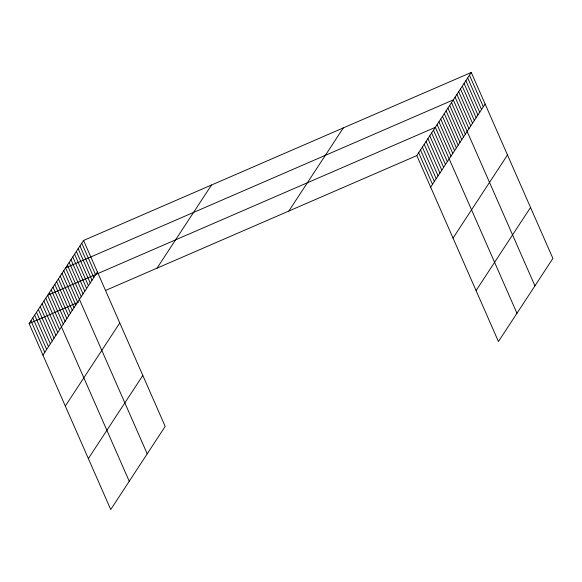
<?xml version="1.0" encoding="UTF-8"?>
<svg xmlns="http://www.w3.org/2000/svg" width="582" height="582" viewBox="0 0 582 582"><rect width="100%" height="100%" fill="white"/><g stroke="black" fill="none" stroke-linecap="round" stroke-linejoin="round"><path stroke-width="0.87" d="M83.561 240.453L165.186 426.41L110.733 509.534L29.1 323.577L83.561 240.453L471.267 72.466L552.9 258.423L498.439 341.547L416.814 155.59L471.267 72.466M42.952 355.122L97.405 272.005M65.315 406.076L119.776 322.959M157.045 268.142L211.506 185.018M88.362 458.58L142.823 375.455M288.868 211.026L343.322 127.902M430.665 187.135L485.119 104.018M453.029 238.096L507.489 154.972M476.076 290.593L530.529 207.468M29.1 323.577L78.628 302.116M105.866 290.316L416.814 155.59M469.47 75.209L483.322 106.761M467.673 77.952L481.525 109.503M465.876 80.694L479.728 112.246M464.08 83.437L477.931 114.989M462.283 86.18L476.134 117.731M460.486 88.922L474.337 120.474M458.689 91.665L472.54 123.217M456.892 94.408L470.743 125.959M455.095 97.158L468.947 128.702M534.931 285.857L453.298 99.9L65.584 267.88L147.217 453.844M451.501 102.643L465.353 134.187M449.704 105.386L463.556 136.93M447.907 108.128L461.759 139.673M446.11 110.871L459.962 142.415M444.313 113.614L458.165 145.158M442.516 116.356L456.368 147.908M440.719 119.099L454.571 150.651M438.923 121.842L452.774 153.393M437.126 124.584L450.977 156.136M516.962 313.283L435.329 127.327L47.615 295.314L129.248 481.27M433.474 130.157L447.325 161.701M431.626 132.98L445.477 164.531M429.771 135.81L443.622 167.354M427.923 138.632L441.774 170.184M426.068 141.455L439.919 173.007M424.22 144.285L438.071 175.837M422.365 147.108L436.216 178.659M420.517 149.938L434.368 181.489M418.662 152.76L432.513 184.312M81.764 243.196L95.608 274.748M79.96 245.939L93.811 277.49M78.163 248.681L92.014 280.233M76.366 251.424L90.217 282.976M74.569 254.167L88.42 285.718M72.772 256.909L86.623 288.461M70.975 259.652L84.826 291.204M69.178 262.395L83.03 293.946M67.381 265.137L81.233 296.689M63.787 270.623L77.639 302.174M61.99 273.373L75.842 304.917M60.193 276.115L74.045 307.66M58.396 278.858L72.248 310.402M56.599 281.601L70.451 313.145M54.803 284.343L68.654 315.888M53.006 287.086L66.857 318.63M51.209 289.829L65.06 321.373M49.412 292.571L63.263 324.116M45.767 298.137L59.611 329.688M43.912 300.967L57.764 332.511M42.064 303.789L55.908 335.341M40.209 306.619L54.061 338.164M38.361 309.442L52.205 340.994M36.506 312.272L50.358 343.817M34.658 315.095L48.502 346.646M32.803 317.925L46.655 349.469M30.955 320.747L44.799 352.299"/></g></svg>
